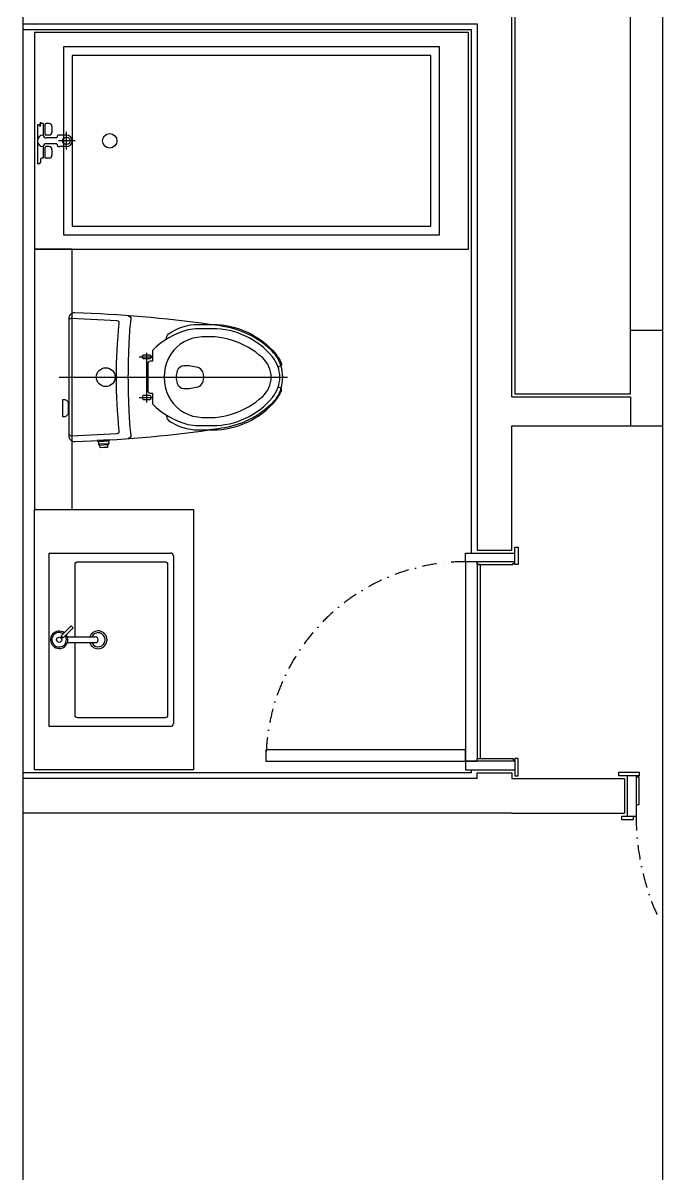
# Model space of a CAD drawing. Header units: millimetres. Extents: x -33000 to 294000, y 0 to 42408.
# Drawn here: x 106595 to 108808, y 13220 to 17196 of the extents above; entities that cross this region are included whole.
import ezdxf

# ---------------------------------------------------------------- set-up
doc = ezdxf.new("R2010")
doc.units = ezdxf.units.MM
doc.header["$LTSCALE"] = 50
doc.linetypes.add('XR-Unit-Plan$0$XREF-양산 평산동 공동주택-기준층평면도$0$dash1', pattern=[2, 1, -0.5, 0, -0.5])
doc.layers.add('arch', color=8, linetype='Continuous')

msp = doc.modelspace()

# ---------------------------------------------------------------- linework, layer by layer
at = {"layer": 'arch'}
for p, q in [((108807.8, 9943.4), (108807.8, 25474.6)), ((106595, 17854), (106595, 10634)), ((106595, 17574), (106595, 10414)), ((106595, 17194), (108165, 17194)), ((106595, 17174), (108145, 17174)), ((108145, 17174), (108145, 15364)), ((106645, 16844), (106645, 16709)), ((106650, 16844), (106645, 16844)), ((106655, 16839), (106655, 16854)), ((106665, 16849), (106660, 16849)), ((106665, 16849), (106665, 16809)), ((106670, 16844), (106670, 16814)), ((106685, 16849), (106675, 16849)), ((106695, 16839), (106695, 16819)), ((106745, 16759.5), (106745, 16820)), ((106685, 16809), (106675, 16809)), ((106711.9, 16799), (106675, 16799)), ((106711.9, 16779), (106675, 16779)), ((106711.9, 16800), (106711.9, 16799)), ((106775, 16789), (106717.7, 16789)), ((106745, 16809), (106720.9, 16809)), ((106665, 16769), (106665, 16729)), ((106670, 16764), (106670, 16734)), ((106685, 16769), (106675, 16769)), ((106695, 16759), (106695, 16739)), ((106745, 16769), (106721.9, 16769)), ((106650, 16709), (106645, 16709)), ((106655, 16724), (106655, 16714)), ((106665, 16729), (106660, 16729)), ((106685, 16729), (106675, 16729)), ((108695, 16134), (108807.8, 16134)), ((106996.8, 16042), (107043, 16042)), ((107023, 15884.4), (107023, 16055.9)), ((106720.5, 15972), (107509.8, 15972)), ((106753, 15875.2), (106751, 15875.2)), ((106996.8, 15902), (107042.2, 15902)), ((108285, 15904), (108695, 15904)), ((108695, 15904), (108695, 15804)), ((106753, 15854.7), (106751, 15854.7)), ((108285, 15804), (108695, 15804)), ((108695, 15804), (108807.8, 15804)), ((106855.7, 15749.8), (106856.3, 15739.9)), ((106890.6, 15751.9), (106891.2, 15741.9)), ((106685, 14764), (106685, 15364)), ((106685, 15364), (107105, 15364)), ((107115, 15354), (107115, 14774)), ((106724.3, 15071.8), (106728.1, 15075.6)), ((106727.9, 15068.3), (106731.7, 15072.1)), ((106748.3, 15074), (106845, 15074)), ((106748.3, 15054), (106845, 15054)), ((107105, 14764), (106685, 14764)), ((108145, 14604), (106595, 14604)), ((108145, 14614), (108145, 14604)), ((108165, 14584), (108165, 14604)), ((108165, 14604), (108285, 14604)), ((108285, 14604), (108285, 14584)), ((108165, 14584), (106595, 14584)), ((108285, 14584), (108675, 14584)), ((108285, 14464), (106595, 14464)), ((108285, 14464), (108675, 14464))]:
    msp.add_line(p, q, dxfattribs=at)
at = {"layer": 'arch', "linetype": 'Continuous'}
msp.add_line((108665, 14454), (108715, 14454), dxfattribs=at)
at = {"layer": 'arch', "elevation": 0}
for points in [[(108285, 15904), (108285, 17774)], [(108165, 17194), (108165, 15374), (108285, 15374), (108285, 15804)], [(106765, 16414), (106635, 16414), (106635, 15514), (106765, 15514), (106765, 16414)], [(106894.1, 15753.6), (106894, 15755), (106852, 15752.6), (106852.1, 15751.1)], [(106855.7, 15749.8), (106890.6, 15751.9), (106894.1, 15753.6), (106852.1, 15751.1), (106855.7, 15749.8)], [(106858.4, 15737), (106889.4, 15738.8), (106891.2, 15741.9), (106856.3, 15739.9), (106858.4, 15737)], [(106886.9, 15738.6), (106887.4, 15729.6), (106861.5, 15728.1), (106860.9, 15737.1)], [(106887.4, 15729.6), (106887, 15728.6), (106862, 15727.2), (106861.5, 15728.1)], [(108125, 14644), (108165, 14644), (108165, 14654), (108177, 14654), (108177, 15324), (108165, 15324), (108165, 15334), (108125, 15334), (108125, 14644)], [(108165, 15324), (108165, 14654)], [(108675, 14584), (108675, 14464)]]:
    msp.add_lwpolyline(points, dxfattribs=at)
for points in [[(108295, 15914), (108695, 15914), (108695, 17744), (108295, 17744)], [(106635, 16414), (108135, 16414), (108135, 17164), (106635, 17164)], [(106735, 16464), (108035, 16464), (108035, 17114), (106735, 17114)], [(106765, 16494), (108005, 16494), (108005, 17084), (106765, 17084)], [(107185, 14614), (106635, 14614), (106635, 15514), (107185, 15514)], [(106768.8, 15105.7), (106761.7, 15112.7), (106726.4, 15077.4), (106733.4, 15070.3)]]:
    msp.add_lwpolyline(points, close=True, dxfattribs=at)
for points in [[(107240, 16154.5, 0.026367), (106773.7, 16194.4, 0.423851), (106753, 16174.5), (106753, 15769.5, 0.425754), (106773.8, 15749.5)], [(106958.7, 16184.5, -0.429692), (106967.9, 16173.3, 0.019344), (106961.1, 16096.2, 0.024868), (106961.1, 15847.7, 0.019344), (106967.9, 15770.6, -0.429692), (106958.7, 15759.4)], [(106761.4, 15769.5), (106920.4, 15777.1, 0.43162), (106927.9, 15785.9, -0.053449), (106927.9, 16158, 0.43162), (106920.4, 16166.9), (106761.4, 16174.4, 0.428265), (106753, 16166.5), (106753, 15777.5, 0.414214), (106761, 15769.5)], [(107090.2, 16102.6, -0.190118), (107098.5, 16121.6, -0.156502), (107200.9, 16154.5), (107250, 16154.5, -0.222434), (107468.8, 16052, -0.077712), (107488.7, 16018.9, -0.680161), (107476.4, 16009.2)], [(107487, 16011, 0.131655), (107450.9, 16067.7, 0.149777), (107281.6, 16148.5, 0.002371), (107240, 16154.5)], [(107250, 16139.5), (107200.9, 16139.5, 0.056687), (107164.8, 16135.4, 0.135249), (107043, 16064.3), (107043, 16027), (107034.5, 16027, 0.414214), (107026.5, 16019), (107026.5, 15924.9, 0.414215), (107034.5, 15916.9), (107043, 15916.9), (107043, 15879.6, 0.135249), (107164.8, 15808.6, 0.056687), (107200.9, 15804.5), (107250, 15804.5, 0.222434), (107457.3, 15901.5, 0.362374), (107457.3, 16042.4, 0.222434), (107250, 16139.5)], [(107423.8, 16038.3, 0.221806), (107198.1, 16109.6, 0.252391), (107098, 16037.4, 0.229511), (107098, 15906.5, 0.252391), (107198.1, 15834.3, 0.221806), (107423.8, 15905.6, 0.439626), (107423.8, 16038.3)], [(107033.4, 16035), (107012.2, 16035, -0.789887), (107012.2, 16049), (107033.4, 16049, -0.78988), (107033.4, 16035)], [(107128.2, 15993.8, 0.159993), (107128.2, 15950.1, 0.310118), (107150.7, 15932.9, 0.083735), (107200.3, 15938.7, 0.231506), (107216.5, 15953.5, 0.190916), (107216.5, 15990.4, 0.231506), (107200.3, 16005.2, 0.083735), (107150.7, 16011, 0.310118), (107128.2, 15993.8)], [(107033.4, 15895, 0.78988), (107033.4, 15909), (107012.2, 15909, 0.789887), (107012.2, 15895), (107033.4, 15895)], [(107090.2, 15841.3, 0.190118), (107098.5, 15822.3, 0.156502), (107200.9, 15789.5), (107250, 15789.5, 0.222434), (107468.8, 15891.9, 0.077712), (107488.7, 15925, 0.680161), (107476.4, 15934.8)], [(107487, 15933, -0.1317), (107450.9, 15876.2, -0.151545), (107280.6, 15795.3, -0.002405), (107240.2, 15789.5)], [(106751, 15881), (106751, 15849, -0.414214), (106737, 15835), (106733, 15835), (106733, 15895), (106737, 15895, -0.414214), (106751, 15881)], [(106775, 15074), (106775, 15324, -0.414214), (106785, 15334), (107085, 15334, -0.414214), (107095, 15324), (107095, 14804, -0.414214), (107085, 14794), (106785, 14794, -0.414214), (106775, 14804), (106775, 15054)]]:
    msp.add_lwpolyline(points, format="xyb", dxfattribs=at)
at = {"layer": 'arch', "linetype": 'Continuous', "elevation": 0}
for points in [[(108295, 15334), (108125, 15334), (108125, 15364), (108295, 15364)], [(108165, 15334), (108165, 15324), (108290, 15324), (108290, 15329), (108295, 15329)], [(108295, 14644), (108125, 14644), (108125, 14614), (108295, 14614)], [(108165, 14644), (108165, 14654), (108290, 14654), (108290, 14649), (108295, 14649)], [(108685, 14454), (108685, 14594)], [(108715, 14594), (108715, 14454)], [(108715, 14494), (108725, 14494), (108725, 14589), (108720, 14589), (108720, 14594)], [(108705, 14454), (108705, 14442), (108665, 14442), (108665, 14454)]]:
    msp.add_lwpolyline(points, dxfattribs=at)
for points in [[(108307, 15384), (108307, 15324), (108295, 15324), (108295, 15384)], [(107435, 14644), (108125, 14644), (108125, 14684), (107435, 14684)], [(108307, 14594), (108307, 14654), (108295, 14654), (108295, 14594)], [(108655, 14594), (108655, 14606), (108725, 14606), (108725, 14594)]]:
    msp.add_lwpolyline(points, close=True, dxfattribs=at)
at = {"layer": 'arch'}
for centre, radius in [((106745, 16789), 12.9), ((106895, 16789), 25), ((106881, 15972), 32.5), ((106720, 15064), 9)]:
    msp.add_circle(centre, radius, dxfattribs=at)
for centre, radius, start, end in [((106650, 16839), 5, 0, 90), ((106660, 16854), 5, 180, 270), ((106675, 16844), 5, 90, 180), ((106685, 16839), 10, 0, 90), ((106685, 16819), 10, 270, 0), ((106665, 16789), 20, 90, 270), ((106675, 16809), 10, 180, 270), ((106675, 16769), 10, 90, 180), ((106675, 16814), 5, 180, 270), ((106720.9, 16800), 9, 90, 180), ((106721.9, 16779), 10, 180, 270), ((106745, 16789), 20, 0, 90), ((106745, 16789), 20, 270, 0), ((106675, 16764), 5, 90, 180), ((106685, 16759), 10, 0, 90), ((106650, 16714), 5, 270, 0), ((106660, 16724), 5, 90, 180), ((106675, 16734), 5, 180, 270), ((106685, 16739), 10, 270, 0), ((107363, 15972), 130, 342.5476, 17.4626), ((106628.1, 20187.7), 4440.6, 271.8789, 277.9232), ((107105, 15354), 10, 0, 90), ((106720, 15064), 30, 54.5941, 35.4059), ((106720, 15064), 25, 56.537, 33.463), ((106855, 15064), 30.8, 198.9246, 161.0754), ((106855, 15064), 24.2, 204.3716, 155.6284), ((106845, 15064), 10, 270, 90), ((107105, 14774), 10, 270, 0)]:
    msp.add_arc(centre, radius, start, end, dxfattribs=at)
at = {"layer": 'arch', "linetype": 'XR-Unit-Plan$0$XREF-양산 평산동 공동주택-기준층평면도$0$dash1'}
for centre, radius, start, end in [((108125, 14644), 690, 90, 180), ((109555, 14454), 840, 180, 207.1884)]:
    msp.add_arc(centre, radius, start, end, dxfattribs=at)

doc.saveas('drawing.dxf')
